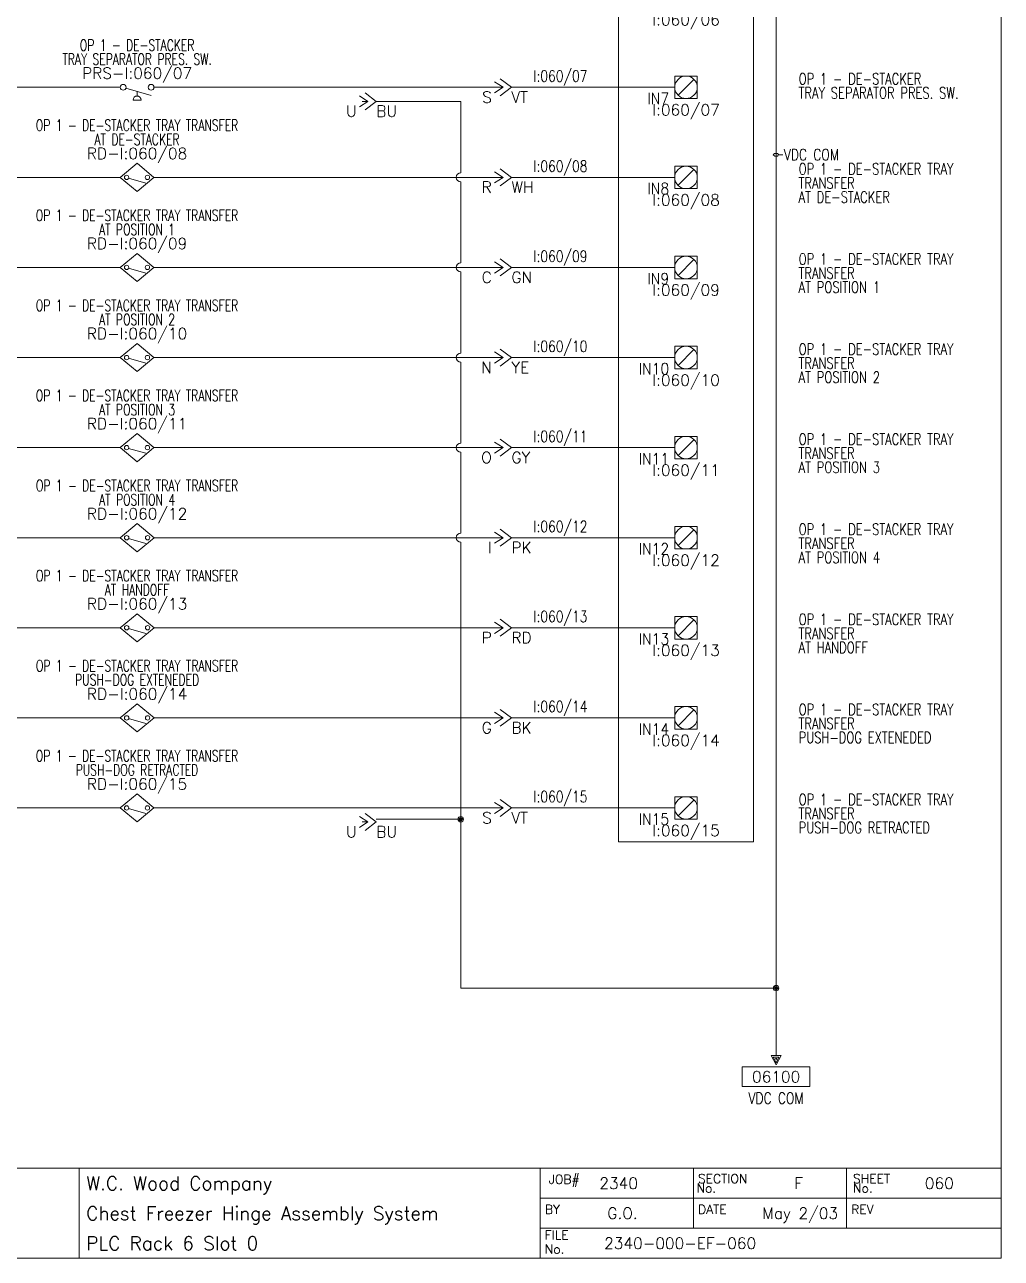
# Model space of a CAD drawing. Header units: inches. Extents: x 0 to 17, y 0 to 23.
# Drawn here: x 6.16 to 17, y 0 to 13.7 of the extents above; entities that cross this region are included whole.
import ezdxf
from ezdxf.enums import TextEntityAlignment as Align

# ---------------------------------------------------------------- set-up
doc = ezdxf.new("R2010")
doc.units = ezdxf.units.IN
doc.header["$MEASUREMENT"] = 0
doc.layers.get('0').update_dxf_attribs({"lineweight": 5})
for name, color, linetype, lineweight in [('BOARDER', 5, 'Continuous', 5), ('DESC', 1, 'Continuous', 5), ('MISC', 2, 'Continuous', 5), ('SYMS', 7, 'Continuous', 5), ('TAGS', 2, 'Continuous', 5), ('TERMS', 2, 'Continuous', 5), ('Title_Block_Info', 2, 'Continuous', 5), ('WIREFIXED', 3, 'Continuous', 5), ('WIRENO', 1, 'Continuous', 5), ('WIRES', 7, 'Continuous', 5), ('XREF', 1, 'Continuous', 5)]:
    doc.layers.add(name, color=color, linetype=linetype, lineweight=lineweight)
doc.styles.get("Standard").update_dxf_attribs({"font": 'romans.shx'})
doc.styles.add('WD', font='romans.shx')

# ---------------------------------------------------------------- blocks, each defined once
blk = doc.blocks.new('WDDOT')
for radius in [0.03, 0.0187, 0.00929]:
    blk.add_circle((0, 0), radius)
blk = doc.blocks.new('HC02PJ')
for p, q in [((-0.031, 0), (-0.125, 0.062)), ((-0.031, 0), (-0.125, -0.062)), ((-0.031, 0), (-0.094, 0)), ((0.062, 0), (-0.062, 0.094)), ((0.062, 0), (-0.062, -0.094))]:
    blk.add_line(p, q)
at = {"style": 'WD', "width": 0.7}
for tag, p in [('INST', (0.094, 0.85)), ('LOC', (0.094, 0.68)), ('DESC1', (0.094, 0.511)), ('DESC2', (0.094, 0.354))]:
    blk.add_attdef(tag, p, '', height=0.125, dxfattribs=at)
at = {"style": 'WD'}
for tag, p, height in [('TAG2', (0.094, 0.094), 0.125), ('X2LINK', (-0.062, 0.125), 0.01), ('X8LINK', (-0.062, -0.125), 0.01)]:
    blk.add_attdef(tag, p, '', height=height, dxfattribs=at)
for tag, p, flags in [('X4TERMDESC01', (-0.113, 0.019), 1), ('X4TERM01', (-0.094, 0), 1), ('FAMILY', (0.048, 0.121), 9), ('X1TERM02', (0.062, 0), 1), ('X1TERMDESC02', (0.067, 0.014), 1)]:
    blk.add_attdef(tag, p, '', height=0.01, dxfattribs=dict(at, flags=flags))
at = {"linetype": 'Continuous', "style": 'WD', "flags": 8}
blk.add_attdef('TERM01', text='', height=0.125, dxfattribs=at).set_placement((-0.156, -0.047), align=Align.TOP_RIGHT)
blk.add_attdef('TERM02', text='', height=0.125, dxfattribs=at).set_placement((0.062, -0.047), align=Align.TOP_LEFT)
blk = doc.blocks.new('WD_WNV')
at = {"linetype": 'Continuous', "style": 'WD', "width": 0.8}
blk.add_attdef('WIRENO', text='', height=0.125, dxfattribs=at).set_placement((-0.05, 0), align=Align.MIDDLE_RIGHT)
blk = doc.blocks.new('PLCIO_FBFC')
at = {"layer": 'SYMS'}
for p, q in [((-0.75, 0.5), (-0.75, -16.375)), ((0.75, -16.375), (0.75, 0.5)), ((-0.125, -7.875), (0.125, -7.875)), ((-0.125, -8.125), (-0.125, -7.875)), ((-0.125, -7.875), (0.125, -7.875)), ((-0.125, -8.125), (-0.125, -7.875)), ((0.088, -7.912), (-0.088, -8.088)), ((0.125, -7.875), (0.125, -8.125)), ((0.125, -7.875), (0.125, -8.125)), ((0.125, -8.125), (-0.125, -8.125)), ((0.125, -8.125), (-0.125, -8.125)), ((-0.125, -8.875), (0.125, -8.875)), ((-0.125, -9.125), (-0.125, -8.875)), ((-0.125, -8.875), (0.125, -8.875)), ((-0.125, -9.125), (-0.125, -8.875)), ((0.125, -8.875), (0.125, -9.125)), ((0.125, -8.875), (0.125, -9.125)), ((0.088, -8.912), (-0.088, -9.088)), ((0.125, -9.125), (-0.125, -9.125)), ((0.125, -9.125), (-0.125, -9.125)), ((-0.125, -9.875), (0.125, -9.875)), ((-0.125, -10.125), (-0.125, -9.875)), ((-0.125, -9.875), (0.125, -9.875)), ((-0.125, -10.125), (-0.125, -9.875)), ((0.088, -9.912), (-0.088, -10.088)), ((0.125, -9.875), (0.125, -10.125)), ((0.125, -9.875), (0.125, -10.125)), ((0.125, -10.125), (-0.125, -10.125)), ((0.125, -10.125), (-0.125, -10.125)), ((-0.125, -10.875), (0.125, -10.875)), ((-0.125, -11.125), (-0.125, -10.875)), ((-0.125, -10.875), (0.125, -10.875)), ((-0.125, -11.125), (-0.125, -10.875)), ((0.088, -10.912), (-0.088, -11.088)), ((0.125, -10.875), (0.125, -11.125)), ((0.125, -10.875), (0.125, -11.125)), ((0.125, -11.125), (-0.125, -11.125)), ((0.125, -11.125), (-0.125, -11.125)), ((-0.125, -11.875), (0.125, -11.875)), ((-0.125, -12.125), (-0.125, -11.875)), ((-0.125, -11.875), (0.125, -11.875)), ((-0.125, -12.125), (-0.125, -11.875)), ((0.088, -11.912), (-0.088, -12.088)), ((0.125, -11.875), (0.125, -12.125)), ((0.125, -11.875), (0.125, -12.125)), ((0.125, -12.125), (-0.125, -12.125)), ((0.125, -12.125), (-0.125, -12.125)), ((-0.125, -12.875), (0.125, -12.875)), ((-0.125, -13.125), (-0.125, -12.875)), ((-0.125, -12.875), (0.125, -12.875)), ((-0.125, -13.125), (-0.125, -12.875)), ((0.088, -12.912), (-0.088, -13.088)), ((0.125, -12.875), (0.125, -13.125)), ((0.125, -12.875), (0.125, -13.125)), ((0.125, -13.125), (-0.125, -13.125)), ((0.125, -13.125), (-0.125, -13.125)), ((-0.125, -13.875), (0.125, -13.875)), ((-0.125, -14.125), (-0.125, -13.875)), ((-0.125, -13.875), (0.125, -13.875)), ((-0.125, -14.125), (-0.125, -13.875)), ((0.088, -13.912), (-0.088, -14.088)), ((0.125, -13.875), (0.125, -14.125)), ((0.125, -13.875), (0.125, -14.125)), ((0.125, -14.125), (-0.125, -14.125)), ((0.125, -14.125), (-0.125, -14.125)), ((-0.125, -14.875), (0.125, -14.875)), ((-0.125, -15.125), (-0.125, -14.875)), ((-0.125, -14.875), (0.125, -14.875)), ((-0.125, -15.125), (-0.125, -14.875)), ((0.088, -14.912), (-0.088, -15.088)), ((0.125, -14.875), (0.125, -15.125)), ((0.125, -14.875), (0.125, -15.125)), ((0.125, -15.125), (-0.125, -15.125)), ((0.125, -15.125), (-0.125, -15.125)), ((-0.125, -15.875), (0.125, -15.875)), ((-0.125, -16.125), (-0.125, -15.875)), ((-0.125, -15.875), (0.125, -15.875)), ((-0.125, -16.125), (-0.125, -15.875)), ((0.125, -15.875), (0.125, -16.125)), ((0.125, -15.875), (0.125, -16.125)), ((0.088, -15.912), (-0.088, -16.088)), ((0.125, -16.125), (-0.125, -16.125)), ((0.125, -16.125), (-0.125, -16.125)), ((-0.75, -16.375), (0.75, -16.375))]:
    blk.add_line(p, q, dxfattribs=at)
for centre in [(0, -8), (0, -9), (0, -10), (0, -11), (0, -12), (0, -13), (0, -14), (0, -15), (0, -16)]:
    blk.add_circle(centre, 0.125, dxfattribs=at)
at = {"layer": 'SYMS', "style": 'WD'}
for tag, width, p in [('INST', 0.8, (0, 1.482)), ('LOC', 0.8, (0, 1.312)), ('MFG', 0.8, (0, 1.156)), ('CAT', 0.9, (0, 1)), ('DESC', 0.8, (0, 0.53)), ('TERM01L', 0.75, (-0.188, 0.156)), ('TERM01R', 0.75, (0.188, 0.156)), ('TERM02', 0.9, (0, -0.812)), ('TERM03', 0.9, (0, -1.812)), ('TERM04', 0.9, (0, -2.812)), ('TERM05', 0.9, (0, -3.812)), ('TERM06', 0.9, (0, -4.812)), ('TERM07', 0.9, (0, -5.812)), ('TERM08', 0.9, (0, -6.812)), ('TERM09', 0.9, (0, -7.812)), ('TERM10', 0.9, (0, -8.812)), ('TERM11', 0.9, (0, -9.812)), ('TERM12', 0.9, (0, -10.812)), ('TERM13', 0.9, (0, -11.812)), ('TERM14', 0.9, (0, -12.812)), ('TERM15', 0.9, (0, -13.812)), ('TERM16', 0.9, (0, -14.812)), ('TERM17', 0.9, (0, -15.812))]:
    blk.add_attdef(tag, text='', height=0.125, dxfattribs=dict(at, width=width)).set_placement(p, align=Align.CENTER)
for tag, p in [('LINE1', (0, 0.844)), ('LINE2', (0, 0.688)), ('TAG', (0, 0.322))]:
    blk.add_attdef(tag, text='', height=0.125, dxfattribs=at).set_placement(p, align=Align.CENTER)
at = {"layer": 'SYMS', "linetype": 'Continuous', "style": 'WD', "flags": 9}
blk.add_attdef('ASSYCODE', text='', height=0.01, dxfattribs=at).set_placement((0.23, 1.071), align=Align.CENTER)
at = {"layer": 'SYMS', "style": 'WD', "flags": 1}
for tag, p in [('X4TERM01L', (-0.312, 0)), ('X1TERM01R', (0.312, 0)), ('X4TERM02', (-0.125, -1)), ('X4TERM03', (-0.125, -2)), ('X4TERM04', (-0.125, -3)), ('X4TERM05', (-0.125, -4)), ('X4TERM06', (-0.125, -5)), ('X4TERM07', (-0.125, -6)), ('X4TERM08', (-0.125, -7)), ('X4TERM09', (-0.125, -8)), ('X4TERM10', (-0.125, -9)), ('X4TERM11', (-0.125, -10)), ('X4TERM12', (-0.125, -11)), ('X4TERM13', (-0.125, -12)), ('X4TERM14', (-0.125, -13)), ('X4TERM15', (-0.125, -14)), ('X4TERM16', (-0.125, -15)), ('X4TERM17', (-0.125, -16))]:
    blk.add_attdef(tag, p, '', height=0.01, dxfattribs=at)
at = {"layer": 'SYMS', "style": 'WD', "width": 0.9}
for tag, p in [('TERMDESC01L', (-0.188, -0.172)), ('TERMDESC01R', (0.188, -0.172))]:
    blk.add_attdef(tag, text='', height=0.125, dxfattribs=at).set_placement(p, align=Align.TOP_CENTER)
for tag, p in [('DESCA02', (1.25, -0.969)), ('DESCB02', (1.25, -1.125)), ('DESCC02', (1.25, -1.281)), ('DESCD02', (1.25, -1.438)), ('DESCE02', (1.25, -1.594)), ('DESCA03', (1.25, -1.969)), ('DESCB03', (1.25, -2.125)), ('DESCC03', (1.25, -2.281)), ('DESCD03', (1.25, -2.438)), ('DESCE03', (1.25, -2.594)), ('DESCA04', (1.25, -2.969)), ('DESCB04', (1.25, -3.125)), ('DESCC04', (1.25, -3.281)), ('DESCD04', (1.25, -3.438)), ('DESCE04', (1.25, -3.594)), ('DESCA05', (1.25, -3.969)), ('DESCB05', (1.25, -4.125)), ('DESCC05', (1.25, -4.281)), ('DESCD05', (1.25, -4.438)), ('DESCE05', (1.25, -4.594)), ('DESCA06', (1.25, -4.969)), ('DESCB06', (1.25, -5.125)), ('DESCC06', (1.25, -5.281)), ('DESCD06', (1.25, -5.438)), ('DESCE06', (1.25, -5.594)), ('DESCA07', (1.25, -5.969)), ('DESCB07', (1.25, -6.125)), ('DESCC07', (1.25, -6.281)), ('DESCD07', (1.25, -6.438)), ('DESCE07', (1.25, -6.594)), ('DESCA08', (1.25, -6.969)), ('DESCB08', (1.25, -7.125)), ('DESCC08', (1.25, -7.281)), ('DESCD08', (1.25, -7.438)), ('DESCE08', (1.25, -7.594)), ('DESCA09', (1.25, -7.969)), ('DESCB09', (1.25, -8.125)), ('DESCC09', (1.25, -8.281)), ('DESCD09', (1.25, -8.438)), ('DESCE09', (1.25, -8.594)), ('DESCA10', (1.25, -8.969)), ('DESCB10', (1.25, -9.125)), ('DESCC10', (1.25, -9.281)), ('DESCD10', (1.25, -9.438)), ('DESCE10', (1.25, -9.594)), ('DESCA11', (1.25, -9.969)), ('DESCB11', (1.25, -10.125)), ('DESCC11', (1.25, -10.281)), ('DESCD11', (1.25, -10.438)), ('DESCE11', (1.25, -10.594)), ('DESCA12', (1.25, -10.969)), ('DESCB12', (1.25, -11.125)), ('DESCC12', (1.25, -11.281)), ('DESCD12', (1.25, -11.438)), ('DESCE12', (1.25, -11.594)), ('DESCA13', (1.25, -11.969)), ('DESCB13', (1.25, -12.125)), ('DESCC13', (1.25, -12.281)), ('DESCD13', (1.25, -12.438)), ('DESCE13', (1.25, -12.594)), ('DESCA14', (1.25, -12.969)), ('DESCB14', (1.25, -13.125)), ('DESCC14', (1.25, -13.281)), ('DESCD14', (1.25, -13.438)), ('DESCE14', (1.25, -13.594)), ('DESCA15', (1.25, -13.969)), ('DESCB15', (1.25, -14.125)), ('DESCC15', (1.25, -14.281)), ('DESCD15', (1.25, -14.438)), ('DESCE15', (1.25, -14.594)), ('DESCA16', (1.25, -14.969)), ('DESCB16', (1.25, -15.125)), ('DESCC16', (1.25, -15.281)), ('DESCD16', (1.25, -15.438)), ('DESCE16', (1.25, -15.594)), ('DESCA17', (1.25, -15.969)), ('DESCB17', (1.25, -16.125)), ('DESCC17', (1.25, -16.281)), ('DESCD17', (1.25, -16.438)), ('DESCE17', (1.25, -16.594))]:
    blk.add_attdef(tag, p, '', height=0.125, dxfattribs=at)
for tag, p in [('TERMDESC02', (-0.188, -1.062)), ('TERMDESC03', (-0.188, -2.062)), ('TERMDESC04', (-0.188, -3.062)), ('TERMDESC05', (-0.188, -4.062)), ('TERMDESC06', (-0.188, -5.062)), ('TERMDESC07', (-0.188, -6.062)), ('TERMDESC08', (-0.188, -7.062)), ('TERMDESC09', (-0.188, -8.062)), ('TERMDESC10', (-0.188, -9.062)), ('TERMDESC11', (-0.188, -10.062)), ('TERMDESC12', (-0.188, -11.062)), ('TERMDESC13', (-0.188, -12.062)), ('TERMDESC14', (-0.188, -13.062)), ('TERMDESC15', (-0.188, -14.062)), ('TERMDESC16', (-0.188, -15.062)), ('TERMDESC17', (-0.188, -16.062))]:
    blk.add_attdef(tag, text='', height=0.125, dxfattribs=at).set_placement(p, align=Align.TOP_RIGHT)
at = {"layer": 'SYMS', "style": 'WD'}
for tag, p in [('TAGA02', (0, -1.188)), ('TAGA03', (0, -2.188)), ('TAGA04', (0, -3.188)), ('TAGA05', (0, -4.188)), ('TAGA06', (0, -5.188)), ('TAGA07', (0, -6.188)), ('TAGA08', (0, -7.188)), ('TAGA09', (0, -8.188)), ('TAGA10', (0, -9.188)), ('TAGA11', (0, -10.188)), ('TAGA12', (0, -11.188)), ('TAGA13', (0, -12.188)), ('TAGA14', (0, -13.188)), ('TAGA15', (0, -14.188)), ('TAGA16', (0, -15.188)), ('TAGA17', (0, -16.188))]:
    blk.add_attdef(tag, text='', height=0.125, dxfattribs=at).set_placement(p, align=Align.TOP_CENTER)
blk = doc.blocks.new('WD_WNH')
at = {"linetype": 'Continuous', "style": 'WD', "width": 0.8}
blk.add_attdef('WIRENO', text='', height=0.125, dxfattribs=at).set_placement((0, 0.0625), align=Align.CENTER)
blk = doc.blocks.new('HPRS11')
at = {"linetype": 'Continuous'}
blk.add_line((-0.125, -0.01), (0.157, -0.091), dxfattribs=at)
for p, q in [((0, -0.046), (0, -0.096)), ((-0.044, -0.141), (0.044, -0.141))]:
    blk.add_line(p, q)
for centre in [(-0.155, 0), (0.155, 0)]:
    blk.add_circle(centre, 0.0322)
blk.add_arc((0, -0.141), 0.0442, 0, 180)
at = {"style": 'WD', "width": 0.7}
for tag, p in [('INST', (0, 0.732)), ('LOC', (0, 0.562)), ('DESC1', (0, 0.406)), ('DESC2', (0, 0.25)), ('XREF', (0, -0.316))]:
    blk.add_attdef(tag, text='', height=0.125, dxfattribs=at).set_placement(p, align=Align.CENTER)
at = {"style": 'WD'}
blk.add_attdef('TAG1', text='', height=0.125, dxfattribs=at).set_placement((0, 0.094), align=Align.CENTER)
for tag, p, flags in [('X4TERM01', (-0.188, 0), 1), ('FAMILY', (0.038, 0.037), 9), ('CONTACT', (0.038, 0.02), 1), ('X1TERM02', (0.188, 0), 1)]:
    blk.add_attdef(tag, p, '', height=0.01, dxfattribs=dict(at, flags=flags))
for tag, p in [('X2LINK', (0, 0.031)), ('X8LINK', (0, -0.172))]:
    blk.add_attdef(tag, p, '', height=0.01, dxfattribs=at)
at = {"linetype": 'Continuous', "style": 'WD', "flags": 9}
for tag, p in [('CAT', (0.063, -0.007)), ('ASSYCODE', (0.062, -0.047)), ('MFG', (0.063, -0.027))]:
    blk.add_attdef(tag, text='', height=0.01, dxfattribs=at).set_placement(p, align=Align.CENTER)
at = {"linetype": 'Continuous', "style": 'WD', "flags": 8}
blk.add_attdef('TERM01', text='', height=0.125, dxfattribs=at).set_placement((-0.25, -0.031), align=Align.TOP_RIGHT)
blk.add_attdef('TERM02', text='', height=0.125, dxfattribs=at).set_placement((0.25, -0.031), align=Align.TOP_LEFT)
at = {"style": 'WD', "width": 0.7}
for tag, p in [('RATING1', (0.258, -0.304)), ('WDTAGALT', (0.258, -0.46))]:
    blk.add_attdef(tag, p, '', height=0.125, dxfattribs=at)
blk = doc.blocks.new('HRD11')
for p, q in [((0, 0.156), (-0.188, 0)), ((0.188, 0), (0, 0.156)), ((-0.188, 0), (0, -0.156)), ((0, -0.156), (0.188, 0))]:
    blk.add_line(p, q)
at = {"linetype": 'Continuous'}
blk.add_line((-0.094, -0.008), (0.098, -0.063), dxfattribs=at)
for centre in [(-0.116, 0), (0.116, 0)]:
    blk.add_circle(centre, 0.0242)
at = {"style": 'WD', "width": 0.7}
for tag, p in [('INST', (0, 0.841)), ('LOC', (0, 0.672)), ('DESC1', (0, 0.516)), ('DESC2', (0, 0.359)), ('XREF', (0.438, -0.312))]:
    blk.add_attdef(tag, text='', height=0.125, dxfattribs=at).set_placement(p, align=Align.CENTER)
at = {"style": 'WD'}
blk.add_attdef('TAG1', text='', height=0.125, dxfattribs=at).set_placement((0, 0.203), align=Align.CENTER)
for tag, p in [('X2LINK', (0, 0.297)), ('X8LINK', (0, -0.188))]:
    blk.add_attdef(tag, p, '', height=0.01, dxfattribs=at)
for tag, p, flags in [('X4TERM01', (-0.188, 0), 1), ('FAMILY', (0.038, 0.037), 9), ('CONTACT', (0.038, 0.02), 1), ('X1TERM02', (0.188, 0), 1), ('X8TERM03', (0, -0.156), 1)]:
    blk.add_attdef(tag, p, '', height=0.01, dxfattribs=dict(at, flags=flags))
at = {"linetype": 'Continuous', "style": 'WD', "flags": 9}
for tag, p in [('CAT', (0.063, -0.007)), ('ASSYCODE', (0.062, -0.043)), ('MFG', (0.063, -0.027))]:
    blk.add_attdef(tag, text='', height=0.01, dxfattribs=at).set_placement(p, align=Align.CENTER)
at = {"linetype": 'Continuous', "style": 'WD', "flags": 8}
for tag, p in [('TERM01', (-0.25, -0.031)), ('TERM03', (-0.031, -0.203))]:
    blk.add_attdef(tag, text='', height=0.125, dxfattribs=at).set_placement(p, align=Align.TOP_RIGHT)
blk.add_attdef('TERM02', text='', height=0.125, dxfattribs=at).set_placement((0.25, -0.031), align=Align.TOP_LEFT)
blk = doc.blocks.new('TB_P')
at = {"color": 5}
blk.add_line((6.764, 0), (6.764, 1), dxfattribs=at)
at = {"color": 5, "linetype": 'Continuous'}
blk.add_line((15.283, 1), (15.283, 0.667), dxfattribs=at)
blk.add_lwpolyline([(0, 0), (17, 0), (17, 23), (0, 23)], close=True, dxfattribs=at)
at = {"layer": 'BOARDER', "linetype": 'Continuous'}
for p, q in [((0, 1), (17, 1)), ((11.882, 1), (11.882, 0.667)), ((11.882, 1), (11.882, 0)), ((11.882, 1), (11.882, 0)), ((11.882, 1), (11.882, 0)), ((13.583, 1), (13.583, 0.667)), ((11.882, 0.667), (17, 0.667)), ((13.583, 0.667), (13.583, 0.333)), ((15.283, 0.667), (15.283, 0.333)), ((11.882, 0.333), (17, 0.333))]:
    blk.add_line(p, q, dxfattribs=at)
at = {"color": 2, "linetype": 'Continuous', "style": 'WD', "flags": 1}
for tag, p in [('REV1_NO', (1.734, 3.29)), ('REV1_BY', (7.303, 3.29)), ('REV1_DATE', (9.562, 3.29)), ('REV2_NO', (1.734, 3.04)), ('REV2_BY', (7.303, 3.04)), ('REV2_DATE', (9.562, 3.04)), ('REV3_NO', (1.734, 2.79)), ('REV3_BY', (7.303, 2.79)), ('REV3_DATE', (9.562, 2.79)), ('REV4_NO', (1.734, 2.54)), ('REV4_BY', (7.303, 2.54)), ('REV4_DATE', (9.562, 2.54)), ('REV5_NO', (1.734, 2.29)), ('REV5_BY', (7.303, 2.29)), ('REV5_DATE', (9.562, 2.29)), ('REV6_NO', (1.734, 2.04)), ('REV6_BY', (7.303, 2.04)), ('REV6_DATE', (9.562, 2.04)), ('REV7_NO', (1.734, 1.79)), ('REV7_BY', (7.303, 1.79)), ('REV7_DATE', (9.562, 1.79)), ('REV8_NO', (1.734, 1.54)), ('REV8_BY', (7.303, 1.54)), ('REV8_DATE', (9.562, 1.54)), ('REV9_NO', (1.734, 1.29)), ('REV9_BY', (7.303, 1.29)), ('REV9_DATE', (9.562, 1.29))]:
    blk.add_attdef(tag, text='', height=0.15, dxfattribs=at).set_placement(p, align=Align.MIDDLE_CENTER)
for tag, p in [('REV1_CHANGE', (2.292, 3.29)), ('REV2_CHANGE', (2.292, 3.04)), ('REV3_CHANGE', (2.292, 2.79)), ('REV4_CHANGE', (2.292, 2.54)), ('REV5_CHANGE', (2.292, 2.29)), ('REV6_CHANGE', (2.292, 2.04)), ('REV7_CHANGE', (2.292, 1.79)), ('REV8_CHANGE', (2.292, 1.54)), ('REV9_CHANGE', (2.292, 1.29))]:
    blk.add_attdef(tag, text='', height=0.15, dxfattribs=at).set_placement(p, align=Align.MIDDLE_LEFT)
at = {"layer": 'BOARDER', "linetype": 'Continuous', "style": 'WD'}
for s, p in [('JOB#', (11.976, 0.827)), ('No.', (13.617, 0.729)), ('SECTION', (13.633, 0.835)), ('SHEET', (15.354, 0.834)), ('No.', (15.354, 0.729)), ('BY', (11.933, 0.493)), ('DATE', (13.634, 0.493)), ('REV', (15.334, 0.493)), ('FILE', (11.932, 0.21)), ('No.', (11.932, 0.052))]:
    blk.add_text(s, height=0.1, dxfattribs=at).set_placement(p)
at = {"layer": 'Title_Block_Info', "ltscale": 0.1}
for tag, p in [('CUSTOMER', (6.842, 0.833)), ('JOB DESCRIPTION LINE', (6.842, 0.5)), ('DRAWING DESCRIPTION', (6.842, 0.167))]:
    blk.add_attdef(tag, text='', height=0.15, dxfattribs=at).set_placement(p, align=Align.MIDDLE_LEFT)
at = {"layer": 'Title_Block_Info', "ltscale": 0.1, "style": 'WD'}
for tag, p in [('JOB #', (12.752, 0.833)), ('SEC. NO.', (14.75, 0.833)), ('SHT. NO.', (16.312, 0.833)), ('NAME', (12.795, 0.5)), ('REV', (16.194, 0.5))]:
    blk.add_attdef(tag, text='', height=0.125, dxfattribs=at).set_placement(p, align=Align.MIDDLE_CENTER)
blk.add_attdef('DATE', text='', height=0.125, dxfattribs=at).set_placement((15.188, 0.5), align=Align.MIDDLE_RIGHT)
blk.add_attdef('FILE NUMBER', text='', height=0.125, dxfattribs=at).set_placement((12.591, 0.167), align=Align.MIDDLE_LEFT)
blk = doc.blocks.new('HA2S4')
for p, q in [((-0.055, 0), (0.055, 0)), ((0, -0.102), (-0.055, 0)), ((0.055, 0), (0, -0.102)), ((0.375, -0.125), (-0.375, -0.125)), ((-0.375, -0.125), (-0.375, -0.344)), ((-0.031, -0.016), (0, -0.078)), ((0.031, -0.016), (-0.031, -0.016)), ((-0.008, -0.031), (0, -0.047)), ((0.008, -0.031), (-0.008, -0.031)), ((0, -0.078), (0.031, -0.016)), ((0, -0.047), (0.008, -0.031)), ((0.375, -0.344), (0.375, -0.125)), ((-0.375, -0.344), (0.375, -0.344))]:
    blk.add_line(p, q)
at = {"style": 'WD', "flags": 1}
for tag, p in [('X2TERM01', (0, 0)), ('SIGCODE', (0.088, -0.059))]:
    blk.add_attdef(tag, p, '', height=0.01, dxfattribs=at)
at = {"style": 'WD'}
blk.add_attdef('XREF', text='', height=0.125, dxfattribs=at).set_placement((0, -0.297), align=Align.CENTER)
at = {"style": 'WD', "width": 0.8, "flags": 8}
for tag, p in [('WIRENO', (0, -0.409)), ('DESC1', (0, -0.597))]:
    blk.add_attdef(tag, text='', height=0.125, dxfattribs=at).set_placement(p, align=Align.TOP_CENTER)

msp = doc.modelspace()

# ---------------------------------------------------------------- linework, layer by layer
at = {"layer": 'WIRENO'}
msp.add_lwpolyline([(14.576, 12.251), (14.531, 12.251), (14.515, 12.266), (14.484, 12.265), (14.469, 12.249), (14.485, 12.234), (14.516, 12.235), (14.524, 12.243)], dxfattribs=at)
at = {"layer": 'WIRES'}
for p, q in [((14.5, 22.25), (14.5, 2.25)), ((7.219, 13), (4.5, 13)), ((11.406, 13), (7.594, 13)), ((11.562, 13), (13.375, 13)), ((10.062, 12.844), (11, 12.844)), ((11, 12.844), (11, 12.05)), ((7.219, 12), (3.562, 12)), ((11.406, 12), (7.594, 12)), ((11, 11.95), (11, 11.05)), ((11.562, 12), (13.375, 12)), ((7.219, 11), (4.5, 11)), ((11.406, 11), (7.594, 11)), ((11.562, 11), (13.375, 11)), ((11, 10.95), (11, 10.05)), ((7.219, 10), (4.5, 10)), ((11.406, 10), (7.594, 10)), ((11.562, 10), (13.375, 10)), ((11, 9.95), (11, 9.05)), ((7.219, 9), (4.5, 9)), ((11.406, 9), (7.594, 9)), ((11, 8.95), (11, 8.05)), ((11.562, 9), (13.375, 9)), ((7.219, 8), (4.5, 8)), ((11.406, 8), (7.594, 8)), ((11, 7.95), (11, 3)), ((11.562, 8), (13.375, 8)), ((7.219, 7), (4.5, 7)), ((11.406, 7), (7.594, 7)), ((11.562, 7), (13.375, 7)), ((7.219, 6), (4.5, 6)), ((11.406, 6), (7.594, 6)), ((11.562, 6), (13.375, 6)), ((7.219, 5), (4.5, 5)), ((11.406, 5), (7.594, 5)), ((11.562, 5), (13.375, 5)), ((10.062, 4.875), (11, 4.875)), ((14.5, 3), (11, 3))]:
    msp.add_line(p, q, dxfattribs=at)
for centre in [(11, 12), (11, 11), (11, 10), (11, 9), (11, 8)]:
    msp.add_arc(centre, 0.05, 90, 270, dxfattribs=at)

# ---------------------------------------------------------------- block references
ref = msp.add_blockref('TB_P', (0, 0))
ref.add_attrib('CUSTOMER', 'W.C. Wood Company', dxfattribs={"layer": 'MISC', "ltscale": 0.1, "height": 0.15}).set_placement((6.842, 0.833), align=Align.MIDDLE_LEFT)
ref.add_attrib('JOB DESCRIPTION LINE', 'Chest Freezer Hinge Assembly System', dxfattribs={"layer": 'MISC', "ltscale": 0.1, "height": 0.15}).set_placement((6.842, 0.5), align=Align.MIDDLE_LEFT)
ref.add_attrib('DRAWING DESCRIPTION', 'PLC Rack 6 Slot 0', dxfattribs={"layer": 'MISC', "ltscale": 0.1, "height": 0.15}).set_placement((6.842, 0.167), align=Align.MIDDLE_LEFT)
ref.add_attrib('JOB #', '2340', dxfattribs={"layer": 'MISC', "ltscale": 0.1, "height": 0.125, "style": 'WD'}).set_placement((12.752, 0.833), align=Align.MIDDLE_CENTER)
ref.add_attrib('SEC. NO.', 'F', dxfattribs={"layer": 'MISC', "ltscale": 0.1, "height": 0.125, "style": 'WD'}).set_placement((14.75, 0.833), align=Align.MIDDLE_CENTER)
ref.add_attrib('SHT. NO.', '060', dxfattribs={"layer": 'MISC', "ltscale": 0.1, "height": 0.125, "style": 'WD'}).set_placement((16.312, 0.833), align=Align.MIDDLE_CENTER)
ref.add_attrib('FILE NUMBER', '2340-000-EF-060', dxfattribs={"layer": 'MISC', "ltscale": 0.1, "height": 0.125, "style": 'WD'}).set_placement((12.591, 0.167), align=Align.MIDDLE_LEFT)
ref.add_attrib('NAME', 'G.O.', dxfattribs={"layer": 'MISC', "ltscale": 0.1, "height": 0.125, "style": 'WD'}).set_placement((12.795, 0.5), align=Align.MIDDLE_CENTER)
ref.add_attrib('DATE', 'May 2/03', dxfattribs={"layer": 'MISC', "ltscale": 0.1, "height": 0.125, "style": 'WD'}).set_placement((15.188, 0.5), align=Align.MIDDLE_RIGHT)
at = {"layer": 'SYMS'}
ref = msp.add_blockref('PLCIO_FBFC', (13.5, 21), dxfattribs=at)
ref.add_attrib('TAGA08', 'I:060/06', dxfattribs={"layer": 'TAGS', "height": 0.125, "style": 'WD'}).set_placement((13.5, 13.812), align=Align.TOP_CENTER)
ref.add_attrib('TAGA09', 'I:060/07', dxfattribs={"layer": 'TAGS', "height": 0.125, "style": 'WD'}).set_placement((13.5, 12.812), align=Align.TOP_CENTER)
ref.add_attrib('DESCA09', 'OP 1 - DE-STACKER', (14.75, 13.031), dxfattribs={"layer": 'DESC', "height": 0.125, "style": 'WD', "width": 0.75})
ref.add_attrib('DESCB09', 'TRAY SEPARATOR PRES. SW.', (14.75, 12.875), dxfattribs={"layer": 'DESC', "height": 0.125, "style": 'WD', "width": 0.75})
ref.add_attrib('TERMDESC09', 'IN7', dxfattribs={"layer": 'TERMS', "height": 0.125, "style": 'WD', "width": 0.9}).set_placement((13.312, 12.938), align=Align.TOP_RIGHT)
ref.add_attrib('TAGA10', 'I:060/08', dxfattribs={"layer": 'TAGS', "height": 0.125, "style": 'WD'}).set_placement((13.5, 11.812), align=Align.TOP_CENTER)
ref.add_attrib('DESCA10', 'OP 1 - DE-STACKER TRAY ', (14.75, 12.031), dxfattribs={"layer": 'DESC', "height": 0.125, "style": 'WD', "width": 0.75})
ref.add_attrib('DESCB10', 'TRANSFER', (14.75, 11.875), dxfattribs={"layer": 'DESC', "height": 0.125, "style": 'WD', "width": 0.75})
ref.add_attrib('TERMDESC10', 'IN8', dxfattribs={"layer": 'TERMS', "height": 0.125, "style": 'WD', "width": 0.9}).set_placement((13.312, 11.938), align=Align.TOP_RIGHT)
ref.add_attrib('DESCC10', 'AT DE-STACKER', (14.75, 11.719), dxfattribs={"layer": 'DESC', "height": 0.125, "style": 'WD', "width": 0.75})
ref.add_attrib('TAGA11', 'I:060/09', dxfattribs={"layer": 'TAGS', "height": 0.125, "style": 'WD'}).set_placement((13.5, 10.812), align=Align.TOP_CENTER)
ref.add_attrib('DESCA11', 'OP 1 - DE-STACKER TRAY ', (14.75, 11.031), dxfattribs={"layer": 'DESC', "height": 0.125, "style": 'WD', "width": 0.75})
ref.add_attrib('DESCB11', 'TRANSFER', (14.75, 10.875), dxfattribs={"layer": 'DESC', "height": 0.125, "style": 'WD', "width": 0.75})
ref.add_attrib('TERMDESC11', 'IN9', dxfattribs={"layer": 'TERMS', "height": 0.125, "style": 'WD', "width": 0.9}).set_placement((13.312, 10.938), align=Align.TOP_RIGHT)
ref.add_attrib('DESCC11', 'AT POSITION 1', (14.75, 10.719), dxfattribs={"layer": 'DESC', "height": 0.125, "style": 'WD', "width": 0.75})
ref.add_attrib('TAGA12', 'I:060/10', dxfattribs={"layer": 'TAGS', "height": 0.125, "style": 'WD'}).set_placement((13.5, 9.812), align=Align.TOP_CENTER)
ref.add_attrib('DESCA12', 'OP 1 - DE-STACKER TRAY ', (14.75, 10.031), dxfattribs={"layer": 'DESC', "height": 0.125, "style": 'WD', "width": 0.75})
ref.add_attrib('DESCB12', 'TRANSFER', (14.75, 9.875), dxfattribs={"layer": 'DESC', "height": 0.125, "style": 'WD', "width": 0.75})
ref.add_attrib('TERMDESC12', 'IN10', dxfattribs={"layer": 'TERMS', "height": 0.125, "style": 'WD', "width": 0.9}).set_placement((13.312, 9.938), align=Align.TOP_RIGHT)
ref.add_attrib('DESCC12', 'AT POSITION 2', (14.75, 9.719), dxfattribs={"layer": 'DESC', "height": 0.125, "style": 'WD', "width": 0.75})
ref.add_attrib('TAGA13', 'I:060/11', dxfattribs={"layer": 'TAGS', "height": 0.125, "style": 'WD'}).set_placement((13.5, 8.812), align=Align.TOP_CENTER)
ref.add_attrib('DESCA13', 'OP 1 - DE-STACKER TRAY ', (14.75, 9.031), dxfattribs={"layer": 'DESC', "height": 0.125, "style": 'WD', "width": 0.75})
ref.add_attrib('DESCB13', 'TRANSFER', (14.75, 8.875), dxfattribs={"layer": 'DESC', "height": 0.125, "style": 'WD', "width": 0.75})
ref.add_attrib('TERMDESC13', 'IN11', dxfattribs={"layer": 'TERMS', "height": 0.125, "style": 'WD', "width": 0.9}).set_placement((13.312, 8.938), align=Align.TOP_RIGHT)
ref.add_attrib('DESCC13', 'AT POSITION 3', (14.75, 8.719), dxfattribs={"layer": 'DESC', "height": 0.125, "style": 'WD', "width": 0.75})
ref.add_attrib('TAGA14', 'I:060/12', dxfattribs={"layer": 'TAGS', "height": 0.125, "style": 'WD'}).set_placement((13.5, 7.812), align=Align.TOP_CENTER)
ref.add_attrib('DESCA14', 'OP 1 - DE-STACKER TRAY ', (14.75, 8.031), dxfattribs={"layer": 'DESC', "height": 0.125, "style": 'WD', "width": 0.75})
ref.add_attrib('DESCB14', 'TRANSFER', (14.75, 7.875), dxfattribs={"layer": 'DESC', "height": 0.125, "style": 'WD', "width": 0.75})
ref.add_attrib('TERMDESC14', 'IN12', dxfattribs={"layer": 'TERMS', "height": 0.125, "style": 'WD', "width": 0.9}).set_placement((13.312, 7.938), align=Align.TOP_RIGHT)
ref.add_attrib('DESCC14', 'AT POSITION 4', (14.75, 7.719), dxfattribs={"layer": 'DESC', "height": 0.125, "style": 'WD', "width": 0.75})
ref.add_attrib('TAGA15', 'I:060/13', dxfattribs={"layer": 'TAGS', "height": 0.125, "style": 'WD'}).set_placement((13.5, 6.812), align=Align.TOP_CENTER)
ref.add_attrib('DESCA15', 'OP 1 - DE-STACKER TRAY ', (14.75, 7.031), dxfattribs={"layer": 'DESC', "height": 0.125, "style": 'WD', "width": 0.75})
ref.add_attrib('DESCB15', 'TRANSFER', (14.75, 6.875), dxfattribs={"layer": 'DESC', "height": 0.125, "style": 'WD', "width": 0.75})
ref.add_attrib('TERMDESC15', 'IN13', dxfattribs={"layer": 'TERMS', "height": 0.125, "style": 'WD', "width": 0.9}).set_placement((13.312, 6.938), align=Align.TOP_RIGHT)
ref.add_attrib('DESCC15', 'AT HANDOFF', (14.75, 6.719), dxfattribs={"layer": 'DESC', "height": 0.125, "style": 'WD', "width": 0.75})
ref.add_attrib('TAGA16', 'I:060/14', dxfattribs={"layer": 'TAGS', "height": 0.125, "style": 'WD'}).set_placement((13.5, 5.812), align=Align.TOP_CENTER)
ref.add_attrib('DESCA16', 'OP 1 - DE-STACKER TRAY ', (14.75, 6.031), dxfattribs={"layer": 'DESC', "height": 0.125, "style": 'WD', "width": 0.75})
ref.add_attrib('DESCB16', 'TRANSFER', (14.75, 5.875), dxfattribs={"layer": 'DESC', "height": 0.125, "style": 'WD', "width": 0.75})
ref.add_attrib('TERMDESC16', 'IN14', dxfattribs={"layer": 'TERMS', "height": 0.125, "style": 'WD', "width": 0.9}).set_placement((13.312, 5.938), align=Align.TOP_RIGHT)
ref.add_attrib('DESCC16', 'PUSH-DOG EXTENEDED', (14.75, 5.719), dxfattribs={"layer": 'DESC', "height": 0.125, "style": 'WD', "width": 0.75})
ref.add_attrib('TAGA17', 'I:060/15', dxfattribs={"layer": 'TAGS', "height": 0.125, "style": 'WD'}).set_placement((13.5, 4.812), align=Align.TOP_CENTER)
ref.add_attrib('DESCA17', 'OP 1 - DE-STACKER TRAY ', (14.75, 5.031), dxfattribs={"layer": 'DESC', "height": 0.125, "style": 'WD', "width": 0.75})
ref.add_attrib('DESCB17', 'TRANSFER', (14.75, 4.875), dxfattribs={"layer": 'DESC', "height": 0.125, "style": 'WD', "width": 0.75})
ref.add_attrib('TERMDESC17', 'IN15', dxfattribs={"layer": 'TERMS', "height": 0.125, "style": 'WD', "width": 0.9}).set_placement((13.312, 4.938), align=Align.TOP_RIGHT)
ref.add_attrib('DESCC17', 'PUSH-DOG RETRACTED', (14.75, 4.719), dxfattribs={"layer": 'DESC', "height": 0.125, "style": 'WD', "width": 0.75})
ref = msp.add_blockref('HPRS11', (7.407, 13), dxfattribs=at)
ref.add_attrib('TAG1', 'PRS-I:060/07', dxfattribs={"layer": 'TAGS', "height": 0.125, "style": 'WD'}).set_placement((7.407, 13.094), align=Align.CENTER)
ref.add_attrib('DESC1', 'OP 1 - DE-STACKER', dxfattribs={"layer": 'DESC', "height": 0.125, "style": 'WD', "width": 0.7}).set_placement((7.407, 13.406), align=Align.CENTER)
ref.add_attrib('DESC2', 'TRAY SEPARATOR PRES. SW.', dxfattribs={"layer": 'DESC', "height": 0.125, "style": 'WD', "width": 0.7}).set_placement((7.407, 13.25), align=Align.CENTER)
ref = msp.add_blockref('HC02PJ', (11.5, 13), dxfattribs=at)
ref.add_attrib('TERM02', 'VT', dxfattribs={"layer": 'TERMS', "linetype": 'Continuous', "height": 0.125, "style": 'WD', "flags": 8}).set_placement((11.562, 12.953), align=Align.TOP_LEFT)
ref.add_attrib('TERM01', 'S', dxfattribs={"layer": 'TERMS', "linetype": 'Continuous', "height": 0.125, "style": 'WD', "flags": 8}).set_placement((11.344, 12.953), align=Align.TOP_RIGHT)
ref = msp.add_blockref('HC02PJ', (10, 12.844), dxfattribs=at)
ref.add_attrib('TERM02', 'BU', dxfattribs={"layer": 'TERMS', "linetype": 'Continuous', "height": 0.125, "style": 'WD', "flags": 8}).set_placement((10.062, 12.797), align=Align.TOP_LEFT)
ref.add_attrib('TERM01', 'U', dxfattribs={"layer": 'TERMS', "linetype": 'Continuous', "height": 0.125, "style": 'WD', "flags": 8}).set_placement((9.844, 12.797), align=Align.TOP_RIGHT)
ref = msp.add_blockref('HRD11', (7.406, 12), dxfattribs=at)
ref.add_attrib('TAG1', 'RD-I:060/08', dxfattribs={"layer": 'TAGS', "height": 0.125, "style": 'WD'}).set_placement((7.406, 12.203), align=Align.CENTER)
ref.add_attrib('DESC2', 'AT DE-STACKER', dxfattribs={"layer": 'DESC', "height": 0.125, "style": 'WD', "width": 0.7}).set_placement((7.406, 12.359), align=Align.CENTER)
ref.add_attrib('DESC1', 'OP 1 - DE-STACKER TRAY TRANSFER', dxfattribs={"layer": 'DESC', "height": 0.125, "style": 'WD', "width": 0.7}).set_placement((7.406, 12.516), align=Align.CENTER)
ref = msp.add_blockref('HC02PJ', (11.5, 12), dxfattribs=at)
ref.add_attrib('TERM02', 'WH', dxfattribs={"layer": 'TERMS', "linetype": 'Continuous', "height": 0.125, "style": 'WD', "flags": 8}).set_placement((11.562, 11.953), align=Align.TOP_LEFT)
ref.add_attrib('TERM01', 'R', dxfattribs={"layer": 'TERMS', "linetype": 'Continuous', "height": 0.125, "style": 'WD', "flags": 8}).set_placement((11.344, 11.953), align=Align.TOP_RIGHT)
ref = msp.add_blockref('HRD11', (7.406, 11), dxfattribs=at)
ref.add_attrib('TAG1', 'RD-I:060/09', dxfattribs={"layer": 'TAGS', "height": 0.125, "style": 'WD'}).set_placement((7.406, 11.203), align=Align.CENTER)
ref.add_attrib('DESC2', 'AT POSITION 1', dxfattribs={"layer": 'DESC', "height": 0.125, "style": 'WD', "width": 0.7}).set_placement((7.406, 11.359), align=Align.CENTER)
ref.add_attrib('DESC1', 'OP 1 - DE-STACKER TRAY TRANSFER', dxfattribs={"layer": 'DESC', "height": 0.125, "style": 'WD', "width": 0.7}).set_placement((7.406, 11.516), align=Align.CENTER)
ref = msp.add_blockref('HC02PJ', (11.5, 11), dxfattribs=at)
ref.add_attrib('TERM02', 'GN', dxfattribs={"layer": 'TERMS', "linetype": 'Continuous', "height": 0.125, "style": 'WD', "flags": 8}).set_placement((11.562, 10.953), align=Align.TOP_LEFT)
ref.add_attrib('TERM01', 'C', dxfattribs={"layer": 'TERMS', "linetype": 'Continuous', "height": 0.125, "style": 'WD', "flags": 8}).set_placement((11.344, 10.953), align=Align.TOP_RIGHT)
ref = msp.add_blockref('HRD11', (7.406, 10), dxfattribs=at)
ref.add_attrib('TAG1', 'RD-I:060/10', dxfattribs={"layer": 'TAGS', "height": 0.125, "style": 'WD'}).set_placement((7.406, 10.203), align=Align.CENTER)
ref.add_attrib('DESC2', 'AT POSITION 2', dxfattribs={"layer": 'DESC', "height": 0.125, "style": 'WD', "width": 0.7}).set_placement((7.406, 10.359), align=Align.CENTER)
ref.add_attrib('DESC1', 'OP 1 - DE-STACKER TRAY TRANSFER', dxfattribs={"layer": 'DESC', "height": 0.125, "style": 'WD', "width": 0.7}).set_placement((7.406, 10.516), align=Align.CENTER)
ref = msp.add_blockref('HC02PJ', (11.5, 10), dxfattribs=at)
ref.add_attrib('TERM02', 'YE', dxfattribs={"layer": 'TERMS', "linetype": 'Continuous', "height": 0.125, "style": 'WD', "flags": 8}).set_placement((11.562, 9.953), align=Align.TOP_LEFT)
ref.add_attrib('TERM01', 'N', dxfattribs={"layer": 'TERMS', "linetype": 'Continuous', "height": 0.125, "style": 'WD', "flags": 8}).set_placement((11.344, 9.953), align=Align.TOP_RIGHT)
ref = msp.add_blockref('HRD11', (7.406, 9), dxfattribs=at)
ref.add_attrib('TAG1', 'RD-I:060/11', dxfattribs={"layer": 'TAGS', "height": 0.125, "style": 'WD'}).set_placement((7.406, 9.203), align=Align.CENTER)
ref.add_attrib('DESC2', 'AT POSITION 3', dxfattribs={"layer": 'DESC', "height": 0.125, "style": 'WD', "width": 0.7}).set_placement((7.406, 9.359), align=Align.CENTER)
ref.add_attrib('DESC1', 'OP 1 - DE-STACKER TRAY TRANSFER', dxfattribs={"layer": 'DESC', "height": 0.125, "style": 'WD', "width": 0.7}).set_placement((7.406, 9.516), align=Align.CENTER)
ref = msp.add_blockref('HC02PJ', (11.5, 9), dxfattribs=at)
ref.add_attrib('TERM02', 'GY', dxfattribs={"layer": 'TERMS', "linetype": 'Continuous', "height": 0.125, "style": 'WD', "flags": 8}).set_placement((11.562, 8.953), align=Align.TOP_LEFT)
ref.add_attrib('TERM01', 'O', dxfattribs={"layer": 'TERMS', "linetype": 'Continuous', "height": 0.125, "style": 'WD', "flags": 8}).set_placement((11.344, 8.953), align=Align.TOP_RIGHT)
ref = msp.add_blockref('HRD11', (7.407, 8), dxfattribs=at)
ref.add_attrib('TAG1', 'RD-I:060/12', dxfattribs={"layer": 'TAGS', "height": 0.125, "style": 'WD'}).set_placement((7.407, 8.203), align=Align.CENTER)
ref.add_attrib('DESC2', 'AT POSITION 4', dxfattribs={"layer": 'DESC', "height": 0.125, "style": 'WD', "width": 0.7}).set_placement((7.407, 8.359), align=Align.CENTER)
ref.add_attrib('DESC1', 'OP 1 - DE-STACKER TRAY TRANSFER', dxfattribs={"layer": 'DESC', "height": 0.125, "style": 'WD', "width": 0.7}).set_placement((7.407, 8.516), align=Align.CENTER)
ref = msp.add_blockref('HC02PJ', (11.5, 8), dxfattribs=at)
ref.add_attrib('TERM02', 'PK', dxfattribs={"layer": 'TERMS', "linetype": 'Continuous', "height": 0.125, "style": 'WD', "flags": 8}).set_placement((11.562, 7.953), align=Align.TOP_LEFT)
ref.add_attrib('TERM01', 'I', dxfattribs={"layer": 'TERMS', "linetype": 'Continuous', "height": 0.125, "style": 'WD', "flags": 8}).set_placement((11.344, 7.953), align=Align.TOP_RIGHT)
ref = msp.add_blockref('HRD11', (7.407, 7), dxfattribs=at)
ref.add_attrib('TAG1', 'RD-I:060/13', dxfattribs={"layer": 'TAGS', "height": 0.125, "style": 'WD'}).set_placement((7.407, 7.203), align=Align.CENTER)
ref.add_attrib('DESC2', 'AT HANDOFF', dxfattribs={"layer": 'DESC', "height": 0.125, "style": 'WD', "width": 0.7}).set_placement((7.407, 7.359), align=Align.CENTER)
ref.add_attrib('DESC1', 'OP 1 - DE-STACKER TRAY TRANSFER', dxfattribs={"layer": 'DESC', "height": 0.125, "style": 'WD', "width": 0.7}).set_placement((7.407, 7.516), align=Align.CENTER)
ref = msp.add_blockref('HC02PJ', (11.5, 7), dxfattribs=at)
ref.add_attrib('TERM02', 'RD', dxfattribs={"layer": 'TERMS', "linetype": 'Continuous', "height": 0.125, "style": 'WD', "flags": 8}).set_placement((11.562, 6.953), align=Align.TOP_LEFT)
ref.add_attrib('TERM01', 'P', dxfattribs={"layer": 'TERMS', "linetype": 'Continuous', "height": 0.125, "style": 'WD', "flags": 8}).set_placement((11.344, 6.953), align=Align.TOP_RIGHT)
ref = msp.add_blockref('HRD11', (7.407, 6), dxfattribs=at)
ref.add_attrib('TAG1', 'RD-I:060/14', dxfattribs={"layer": 'TAGS', "height": 0.125, "style": 'WD'}).set_placement((7.407, 6.203), align=Align.CENTER)
ref.add_attrib('DESC2', 'PUSH-DOG EXTENEDED', dxfattribs={"layer": 'DESC', "height": 0.125, "style": 'WD', "width": 0.7}).set_placement((7.407, 6.359), align=Align.CENTER)
ref.add_attrib('DESC1', 'OP 1 - DE-STACKER TRAY TRANSFER', dxfattribs={"layer": 'DESC', "height": 0.125, "style": 'WD', "width": 0.7}).set_placement((7.407, 6.516), align=Align.CENTER)
ref = msp.add_blockref('HC02PJ', (11.5, 6), dxfattribs=at)
ref.add_attrib('TERM02', 'BK', dxfattribs={"layer": 'TERMS', "linetype": 'Continuous', "height": 0.125, "style": 'WD', "flags": 8}).set_placement((11.562, 5.953), align=Align.TOP_LEFT)
ref.add_attrib('TERM01', 'G', dxfattribs={"layer": 'TERMS', "linetype": 'Continuous', "height": 0.125, "style": 'WD', "flags": 8}).set_placement((11.344, 5.953), align=Align.TOP_RIGHT)
ref = msp.add_blockref('HRD11', (7.406, 5), dxfattribs=at)
ref.add_attrib('TAG1', 'RD-I:060/15', dxfattribs={"layer": 'TAGS', "height": 0.125, "style": 'WD'}).set_placement((7.406, 5.203), align=Align.CENTER)
ref.add_attrib('DESC2', 'PUSH-DOG RETRACTED', dxfattribs={"layer": 'DESC', "height": 0.125, "style": 'WD', "width": 0.7}).set_placement((7.406, 5.359), align=Align.CENTER)
ref.add_attrib('DESC1', 'OP 1 - DE-STACKER TRAY TRANSFER', dxfattribs={"layer": 'DESC', "height": 0.125, "style": 'WD', "width": 0.7}).set_placement((7.406, 5.516), align=Align.CENTER)
ref = msp.add_blockref('HC02PJ', (11.5, 5), dxfattribs=at)
ref.add_attrib('TERM02', 'VT', dxfattribs={"layer": 'TERMS', "linetype": 'Continuous', "height": 0.125, "style": 'WD', "flags": 8}).set_placement((11.562, 4.953), align=Align.TOP_LEFT)
ref.add_attrib('TERM01', 'S', dxfattribs={"layer": 'TERMS', "linetype": 'Continuous', "height": 0.125, "style": 'WD', "flags": 8}).set_placement((11.344, 4.953), align=Align.TOP_RIGHT)
ref = msp.add_blockref('HC02PJ', (10, 4.844), dxfattribs=at)
ref.add_attrib('TERM02', 'BU', dxfattribs={"layer": 'TERMS', "linetype": 'Continuous', "height": 0.125, "style": 'WD', "flags": 8}).set_placement((10.062, 4.797), align=Align.TOP_LEFT)
ref.add_attrib('TERM01', 'U', dxfattribs={"layer": 'TERMS', "linetype": 'Continuous', "height": 0.125, "style": 'WD', "flags": 8}).set_placement((9.844, 4.797), align=Align.TOP_RIGHT)
for p in [(11, 4.875), (14.5, 3)]:
    msp.add_blockref('WDDOT', p, dxfattribs=at)
ref = msp.add_blockref('HA2S4', (14.5, 2.25), dxfattribs=at)
ref.add_attrib('XREF', '06100', dxfattribs={"layer": 'XREF', "height": 0.125, "style": 'WD'}).set_placement((14.5, 1.953), align=Align.CENTER)
ref.add_attrib('WIRENO', 'VDC COM', dxfattribs={"layer": 'WIRENO', "height": 0.125, "style": 'WD', "width": 0.8, "flags": 8}).set_placement((14.5, 1.841), align=Align.TOP_CENTER)
at = {"layer": 'WIREFIXED'}
ref = msp.add_blockref('WD_WNH', (12.106, 13), dxfattribs=at)
ref.add_attrib('WIRENOF', 'I:060/07', dxfattribs={"linetype": 'Continuous', "height": 0.125, "style": 'WD', "width": 0.8}).set_placement((12.106, 13.062), align=Align.CENTER)
ref = msp.add_blockref('WD_WNH', (12.106, 12), dxfattribs=at)
ref.add_attrib('WIRENOF', 'I:060/08', dxfattribs={"linetype": 'Continuous', "height": 0.125, "style": 'WD', "width": 0.8}).set_placement((12.106, 12.062), align=Align.CENTER)
ref = msp.add_blockref('WD_WNH', (12.106, 11), dxfattribs=at)
ref.add_attrib('WIRENOF', 'I:060/09', dxfattribs={"linetype": 'Continuous', "height": 0.125, "style": 'WD', "width": 0.8}).set_placement((12.106, 11.062), align=Align.CENTER)
ref = msp.add_blockref('WD_WNH', (12.106, 10), dxfattribs=at)
ref.add_attrib('WIRENOF', 'I:060/10', dxfattribs={"linetype": 'Continuous', "height": 0.125, "style": 'WD', "width": 0.8}).set_placement((12.106, 10.062), align=Align.CENTER)
ref = msp.add_blockref('WD_WNH', (12.106, 9), dxfattribs=at)
ref.add_attrib('WIRENOF', 'I:060/11', dxfattribs={"linetype": 'Continuous', "height": 0.125, "style": 'WD', "width": 0.8}).set_placement((12.106, 9.062), align=Align.CENTER)
ref = msp.add_blockref('WD_WNH', (12.106, 8), dxfattribs=at)
ref.add_attrib('WIRENOF', 'I:060/12', dxfattribs={"linetype": 'Continuous', "height": 0.125, "style": 'WD', "width": 0.8}).set_placement((12.106, 8.062), align=Align.CENTER)
ref = msp.add_blockref('WD_WNH', (12.106, 7), dxfattribs=at)
ref.add_attrib('WIRENOF', 'I:060/13', dxfattribs={"linetype": 'Continuous', "height": 0.125, "style": 'WD', "width": 0.8}).set_placement((12.106, 7.063), align=Align.CENTER)
ref = msp.add_blockref('WD_WNH', (12.106, 6), dxfattribs=at)
ref.add_attrib('WIRENOF', 'I:060/14', dxfattribs={"linetype": 'Continuous', "height": 0.125, "style": 'WD', "width": 0.8}).set_placement((12.106, 6.063), align=Align.CENTER)
ref = msp.add_blockref('WD_WNH', (12.106, 5), dxfattribs=at)
ref.add_attrib('WIRENOF', 'I:060/15', dxfattribs={"linetype": 'Continuous', "height": 0.125, "style": 'WD', "width": 0.8}).set_placement((12.106, 5.063), align=Align.CENTER)
at = {"layer": 'WIRENO'}
ref = msp.add_blockref('WD_WNV', (14.5, 12.25), dxfattribs=at)
ref.add_attrib('WIRENO', 'VDC COM', dxfattribs={"linetype": 'Continuous', "height": 0.125, "style": 'WD', "width": 0.8}).set_placement((15.199, 12.252), align=Align.MIDDLE_RIGHT)

doc.saveas('drawing.dxf')
